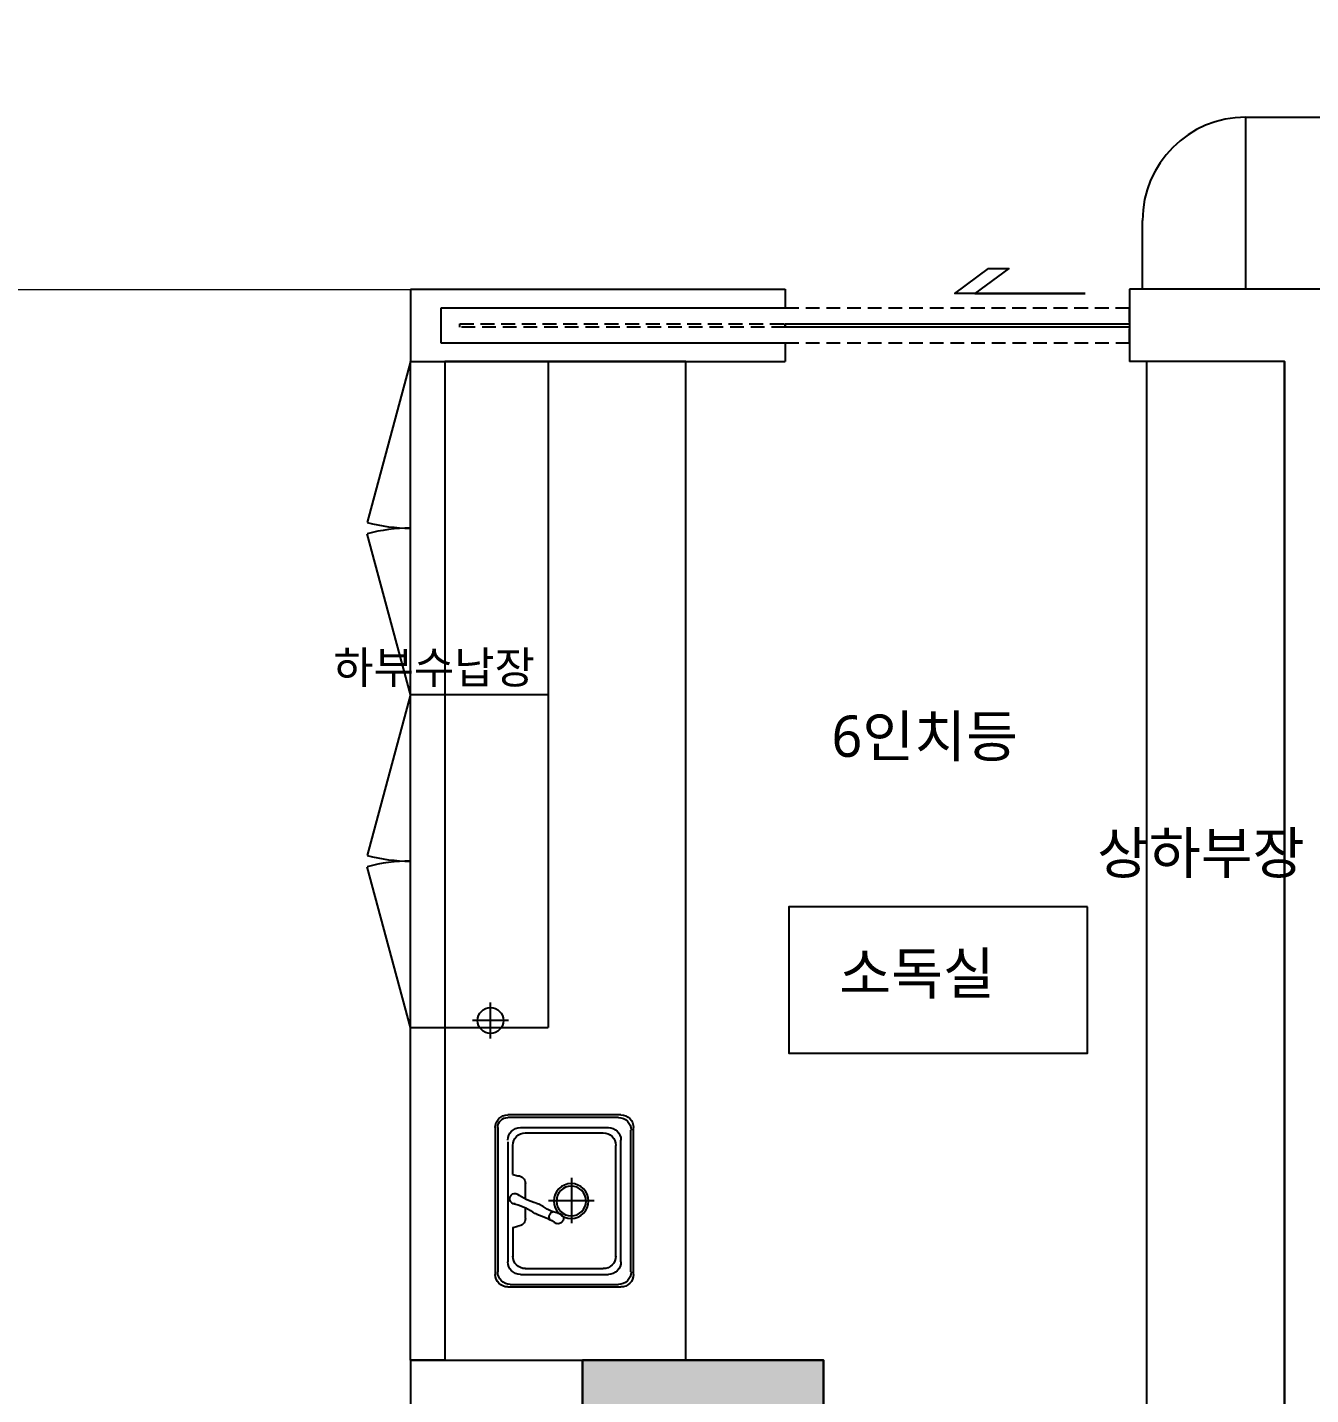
# Model space of a CAD drawing. Header units: metres. Extents: x 11578468 to 47831421, y -58341524 to -14256839.
# Drawn here: x 23841615 to 23845342, y -29111002 to -29107031 of the extents above; entities that cross this region are included whole.
import ezdxf
from ezdxf.enums import TextEntityAlignment as Align

# ---------------------------------------------------------------- set-up
doc = ezdxf.new("R2010")
doc.units = ezdxf.units.M
doc.header["$LTSCALE"] = 50
doc.header["$MEASUREMENT"] = 0
doc.linetypes.add('DH-HID2', pattern=[1.2, 0.8, -0.4])
doc.layers.get('0').update_dxf_attribs({"linetype": 'CONTINUOUS'})
for name, color, linetype in [('0-ELC TEXT', 7, 'CONTINUOUS'), ('04_FUR', 6, 'CONTINUOUS'), ('3.기호.계단선', 30, 'CONTINUOUS'), ('CO-DOOR', 8, 'CONTINUOUS'), ('CO-FURB-DN', 9, 'CONTINUOUS'), ('TEX', 7, 'CONTINUOUS'), ('wall', 3, 'CONTINUOUS'), ('가구', 6, 'CONTINUOUS')]:
    doc.layers.add(name, color=color, linetype=linetype)
doc.layers.add('ha', color=8, linetype='CONTINUOUS', lineweight=5)
doc.layers.add('wall2', color=3, linetype='CONTINUOUS', lineweight=25)
doc.styles.add('JT1', font='malgun.ttf')
doc.styles.add('맑은 고딕', font='malgun.ttf')

# ---------------------------------------------------------------- blocks, each defined once
blk = doc.blocks.new('sdagdgds')
at = {"layer": 'ha', "transparency": 33554687}
h = blk.add_hatch(color=256, dxfattribs=at)
h.dxf.hatch_style = 1
h.paths.add_polyline_path([(23725502, -29128457), (23728302, -29128457), (23728302, -29132607), (23728502, -29132607), (23728502, -29128257), (23728302, -29128257), (23725302, -29128257), (23725302, -29132557), (23725502, -29132557)])
h.paths.add_polyline_path([(23728502, -29133657), (23728302, -29133657), (23728302, -29133757), (23725502, -29133757), (23725502, -29133657), (23725302, -29133657), (23725302, -29133757), (23724848.0976572, -29133757), (23724752, -29133757), (23724752, -29136507), (23725152, -29136507), (23725152, -29137657), (23725352, -29137657), (23725352, -29137507), (23727752, -29137507), (23727952, -29137507), (23727952, -29137307), (23725352, -29137307), (23725352, -29136507), (23727052, -29136507), (23727052, -29136707), (23727252, -29136707), (23727252, -29136507), (23727252, -29135757), (23727252, -29135707), (23727052, -29135707), (23727052, -29135757), (23727052, -29136307), (23725352, -29136307), (23724952, -29136307), (23724952, -29133957), (23727052, -29133957), (23727052, -29134507), (23727252, -29134507), (23727252, -29133957), (23728502, -29133957)])
h.paths.add_polyline_path([(23727952, -29138607), (23727752, -29138607), (23727752, -29139637), (23725352, -29139637), (23725352, -29139457), (23725152, -29139457), (23725152, -29140057), (23725352, -29140057), (23725352, -29139837), (23727752, -29139837), (23727752, -29139907), (23727952, -29139907), (23727952, -29139837)])
h.paths.add_polyline_path([(23727952, -29141007), (23727752, -29141007), (23727752, -29142007), (23725352, -29142007), (23725352, -29141857), (23725152, -29141857), (23725152, -29144557), (23725652, -29144557), (23725652, -29144657), (23729552, -29144657), (23729552, -29144457), (23725852, -29144457), (23725852, -29144357), (23725352, -29144357), (23725352, -29142207), (23727952, -29142207)])
h.paths.add_polyline_path([(23731552, -29144307), (23730852, -29144307), (23730852, -29144457), (23730732, -29144457), (23730732, -29144657), (23732052, -29144657), (23732052, -29144457), (23731552, -29144457)])
h.paths.add_polyline_path([(23739502, -29144457), (23736702, -29144457), (23736702, -29144307), (23736002, -29144307), (23736002, -29144457), (23733202, -29144457), (23733202, -29144657), (23739502, -29144657)])
h.paths.add_polyline_path([(23745902, -29143307), (23745702, -29143307), (23745702, -29144457), (23744702, -29144457), (23744702, -29144307), (23744002, -29144307), (23744002, -29144457), (23743102, -29144457), (23743102, -29144657), (23745902, -29144657)])
h.paths.add_polyline_path([(23745902, -29133157), (23745702, -29133157), (23745702, -29139657), (23745902, -29139657)])
h.paths.add_polyline_path([(23745902, -29140857), (23745702, -29140857), (23745702, -29142157), (23745902, -29142157)])
h.paths.add_polyline_path([(23744602, -29136307), (23743902, -29136307), (23743902, -29136657), (23744602, -29136657)])
h.paths.add_polyline_path([(23736702, -29136307), (23736002, -29136307), (23736002, -29136657), (23736702, -29136657)])
h.paths.add_polyline_path([(23731602, -29136307), (23730902, -29136307), (23730902, -29136657), (23731602, -29136657)])
h.paths.add_polyline_path([(23745902, -29130707), (23745702, -29130707), (23745702, -29131957), (23745902, -29131957)])
h.paths.add_polyline_path([(23745902, -29128257), (23743802, -29128257), (23743802, -29128457), (23743802, -29128707), (23744502, -29128707), (23744502, -29128457), (23745702, -29128457), (23745702, -29129607), (23745902, -29129607)])
h.paths.add_polyline_path([(23731602, -29128457), (23731602, -29128257), (23730902, -29128257), (23730902, -29130107), (23731102, -29130107), (23731102, -29128707), (23731602, -29128707)])
h.paths.add_polyline_path([(23736702, -29128257), (23736002, -29128257), (23736002, -29128457), (23736002, -29128707), (23736702, -29128707), (23736702, -29128457)])
at = {"layer": 'wall'}
for p, q in [((23736702, -29136307), (23736002, -29136307)), ((23736002, -29136307), (23736002, -29136657)), ((23736702, -29136657), (23736702, -29136307))]:
    blk.add_line(p, q, dxfattribs=at)
blk = doc.blocks.new('1212412')
at = {"ltscale": 30}
for p, q in [((23839185.8, -29096854.2), (23839185.8, -29096749.2)), ((23839238.3, -29096801.7), (23839133.3, -29096801.7))]:
    blk.add_line(p, q, dxfattribs=at)
blk.add_circle((23839185.8, -29096801.7), 37.5, dxfattribs=at)
blk = doc.blocks.new('FB-021')
at = {"layer": 'CO-FURB-DN', "color": 8}
for p, q in [((-191.9, 399.9), (191.9, 399.9)), ((-224.8, 71.3), (-224.8, 367.1)), ((-154.4, 367.1), (159, 367.1)), ((224.8, 367.1), (224.8, 71.3)), ((-191.9, 334.2), (-191.9, 104.2)), ((191.9, 334.2), (191.9, 104.2)), ((191.9, 38.5), (-191.9, 38.5)), ((159, 71.3), (-159, 71.3))]:
    blk.add_line(p, q, dxfattribs=at)
at = {"layer": 'CO-FURB-DN', "color": 251}
for p, q in [((-191.9, 393.4), (185.3, 393.4)), ((-218.2, 77.9), (-218.2, 367.1)), ((218.2, 360.5), (218.2, 77.9)), ((-69, 353.9), (-145.9, 353.9)), ((-69, 353.9), (-65.7, 340.8)), ((69, 353.9), (65.7, 340.8)), ((69, 353.9), (145.9, 353.9)), ((-178.2, 321.4), (-178.2, 117.7)), ((-4.6, 321.1), (-46.6, 321.1)), ((46, 321.1), (17.8, 321.1)), ((176.9, 321.4), (176.9, 117.7)), ((-1.2, 260.3), (-1.2, 141)), ((-60.8, 200.6), (58.4, 200.6)), ((145.9, 84.5), (-145.3, 84.5)), ((185.3, 45.1), (-185.3, 45.1))]:
    blk.add_line(p, q, dxfattribs=at)
for radius in [45.4, 38.8]:
    blk.add_circle((0.1, 201.3), radius, dxfattribs=at)
at = {"layer": 'CO-FURB-DN', "color": 8}
for centre, radius, start, end in [((-191.9, 367.1), 32.9, 90, 180), ((191.9, 367.1), 32.9, 0, 90), ((-159, 334.2), 32.9, 90, 180), ((-6, 348.4), 13.8, 359.2451, 229.3055), ((159, 334.2), 32.9, 0, 90), ((-119.1, 263.4), 128.1, 13.1394, 38.5882), ((132.5, 377.7), 128.1, 190.5553, 216.4137), ((39.3, 300.3), 34.6, 193.1394, 216.3213), ((1.6, 281.1), 34.6, 16.5509, 36.4137), ((213.9, 344.2), 186.9, 196.5509, 214.0056), ((-91.8, 204), 128.1, 14.798, 36.3213), ((41.3, 245.1), 13.8, 58.1457, 163.3853), ((45.8, 235.4), 13.8, 174.4612, 18.1232), ((-159, 104.2), 32.9, 180, 270), ((159, 104.2), 32.9, 270, 0), ((-191.9, 71.3), 32.9, 180, 270), ((191.9, 71.3), 32.9, 270, 0)]:
    blk.add_arc(centre, radius, start, end, dxfattribs=at)
at = {"layer": 'CO-FURB-DN', "color": 251}
for centre, radius, start, end in [((-191.9, 367.1), 26.3, 90, 180), ((185.3, 360.5), 32.9, 0, 90), ((-145.3, 321.1), 32.9, 90, 180), ((-46, 340.8), 19.7, 180, 270), ((46, 340.8), 19.7, 270, 0), ((144, 321.1), 32.9, 0, 90), ((-144.7, 118), 33.5, 180.4305, 268.9606), ((144, 117.7), 32.9, 270, 0), ((-185.3, 77.9), 32.9, 180, 270), ((185.3, 77.9), 32.9, 270, 0)]:
    blk.add_arc(centre, radius, start, end, dxfattribs=at)

msp = doc.modelspace()

# ---------------------------------------------------------------- linework, layer by layer
at = {"layer": '04_FUR'}
msp.add_line((23844854.1, -29107792.3), (23844854.1, -29107592.3), dxfattribs=at)
at = {"layer": '04_FUR', "ltscale": 10}
for p, q in [((23842727.7, -29108002.3), (23843127.7, -29108002.3)), ((23842727.7, -29110902.3), (23842727.7, -29108002.3)), ((23843127.7, -29108002.3), (23843127.7, -29109935.6)), ((23842727.7, -29108968.9), (23843127.7, -29108968.9)), ((23842727.7, -29109935.6), (23843127.7, -29109935.6))]:
    msp.add_line(p, q, dxfattribs=at)
at = {"layer": '04_FUR'}
msp.add_lwpolyline([(23847877.7, -29107792.3), (23845154.1, -29107792.3), (23845154.1, -29107292.3), (23847877.7, -29107292.3)], close=True, dxfattribs=at)
msp.add_arc((23845154.1, -29107592.3), 300, 90, 180, dxfattribs=at)
at = {"layer": 'CO-DOOR', "color": 1}
msp.add_lwpolyline([(23844687.7, -29107804.5), (23844308.5, -29107804.5), (23844407.1, -29107732.2), (23844465.5, -29107732.2), (23844366.8, -29107804.5), (23844687.7, -29107804.5)], close=True, dxfattribs=at)
at = {"layer": 'CO-DOOR', "color": 251, "linetype": 'DH-HID2'}
for points in [[(23843816.1, -29107947.3), (23844815.9, -29107947.3), (23844815.9, -29107847.3), (23843816.1, -29107847.3)], [(23843816.1, -29107897.3), (23843816.1, -29107902.3)]]:
    msp.add_lwpolyline(points, dxfattribs=at)
at = {"layer": 'CO-DOOR', "color": 8, "linetype": 'DH-HID2'}
msp.add_lwpolyline([(23843816.1, -29107902.3), (23842871.9, -29107902.3), (23842871.9, -29107892.3), (23843816.1, -29107892.3)], close=True, dxfattribs=at)
at = {"layer": 'CO-DOOR'}
msp.add_lwpolyline([(23844815.9, -29107902.3), (23843816.1, -29107902.3), (23843816.1, -29107892.3), (23844815.9, -29107892.3)], close=True, dxfattribs=at)
at = {"layer": 'ha'}
msp.add_lwpolyline([(23840827.7, -29107792.7), (23842727.7, -29107792.7), (23842727.7, -29114562.3), (23840827.7, -29114562.3)], close=True, dxfattribs=at)
at = {"layer": 'TEX'}
msp.add_lwpolyline([(23844694.2, -29109585.9), (23843827.1, -29109585.9), (23843827.1, -29110010.5), (23844694.2, -29110010.5)], close=True, dxfattribs=at)
at = {"layer": 'wall', "ltscale": 10}
for p, q in [((23842727.7, -29107792.3), (23842727.7, -29108002.3)), ((23843816.1, -29107792.3), (23843816.1, -29107847.3)), ((23847877.7, -29107792.3), (23844815.9, -29107792.3)), ((23843816.1, -29107847.3), (23842816.1, -29107847.3)), ((23842816.1, -29107847.3), (23842816.1, -29107947.3)), ((23843816.1, -29107892.3), (23843816.1, -29107902.3)), ((23842816.1, -29107947.3), (23843816.1, -29107947.3)), ((23843816.1, -29107947.3), (23843816.1, -29108002.3)), ((23845265.9, -29108002.3), (23844815.9, -29108002.3)), ((23842727.7, -29110902.3), (23843927.7, -29110902.3))]:
    msp.add_line(p, q, dxfattribs=at)
msp.add_lwpolyline([(23843227.7, -29110902.3), (23843927.7, -29110902.3), (23843927.7, -29111252.3), (23843227.7, -29111252.3)], close=True, dxfattribs=at)
at = {"layer": 'wall2'}
for p, q in [((23842727.7, -29107792.3), (23843816.1, -29107792.3)), ((23842727.7, -29107792.3), (23843816.1, -29107792.3)), ((23843227.7, -29107792.3), (23843327.7, -29107792.3)), ((23844815.9, -29107792.3), (23844815.9, -29108002.3)), ((23842727.7, -29108002.3), (23843816.1, -29108002.3)), ((23845265.9, -29108002.3), (23845265.9, -29111052.3)), ((23845265.9, -29108002.3), (23845265.9, -29113952.3)), ((23842727.7, -29110902.3), (23842727.7, -29111252.3))]:
    msp.add_line(p, q, dxfattribs=at)
msp.add_lwpolyline([(23842727.7, -29108002.3), (23842827.7, -29108002.3), (23842827.7, -29110902.3), (23842727.7, -29110902.3)], close=True, dxfattribs=at)
at = {"layer": '가구', "ltscale": 10}
for p, q in [((23842727.7, -29108002.3), (23842602.6, -29108469.3)), ((23842727.7, -29108969.3), (23842602.6, -29108502.2)), ((23842727.7, -29108969.3), (23842602.6, -29109436.3)), ((23842727.7, -29109936.3), (23842602.6, -29109469.2))]:
    msp.add_line(p, q, dxfattribs=at)
for points in [[(23842827.7, -29110902.3), (23843527.7, -29110902.3), (23843527.7, -29108002.3), (23842827.7, -29108002.3)], [(23844865.9, -29113952.3), (23845265.9, -29113952.3), (23845265.9, -29108002.3), (23844865.9, -29108002.3)]]:
    msp.add_lwpolyline(points, close=True, dxfattribs=at)
for centre, start, end in [((23842727.7, -29108002.3), 255, 270), ((23842727.7, -29108969.3), 90, 105), ((23842727.7, -29108969.3), 255, 270), ((23842727.7, -29109936.3), 90, 105)]:
    msp.add_arc(centre, 483.5, start, end, dxfattribs=at)

# ---------------------------------------------------------------- block references
at = {"xscale": -1.111111111109494, "yscale": 1.111111111109494, "zscale": 1.111111111111111, "rotation": 89.99999999758289}
msp.add_blockref('FB-021', (23843418.6, -29110439.8), dxfattribs=at)
at = {"layer": '0-ELC TEXT'}
msp.add_blockref('1212412', (3774.6, -13114), dxfattribs=at)
at = {"layer": '3.기호.계단선'}
msp.add_blockref('sdagdgds', (107225.7, 25404.7), dxfattribs=at)

# ---------------------------------------------------------------- texts
at = {"layer": '0-ELC TEXT', "style": '맑은 고딕'}
msp.add_text('하부수납장', height=93.33, rotation=360, dxfattribs=at).set_placement((23842796.7, -29108890.4), align=Align.MIDDLE_CENTER)
at = {"layer": 'TEX', "style": 'JT1'}
for s, p in [('6인치등', (23843950.9, -29109150.1)), ('상하부장', (23844722.1, -29109489.2)), ('소독실', (23843973.2, -29109838.6))]:
    msp.add_text(s, height=120, dxfattribs=at).set_placement(p)

doc.saveas('drawing.dxf')
